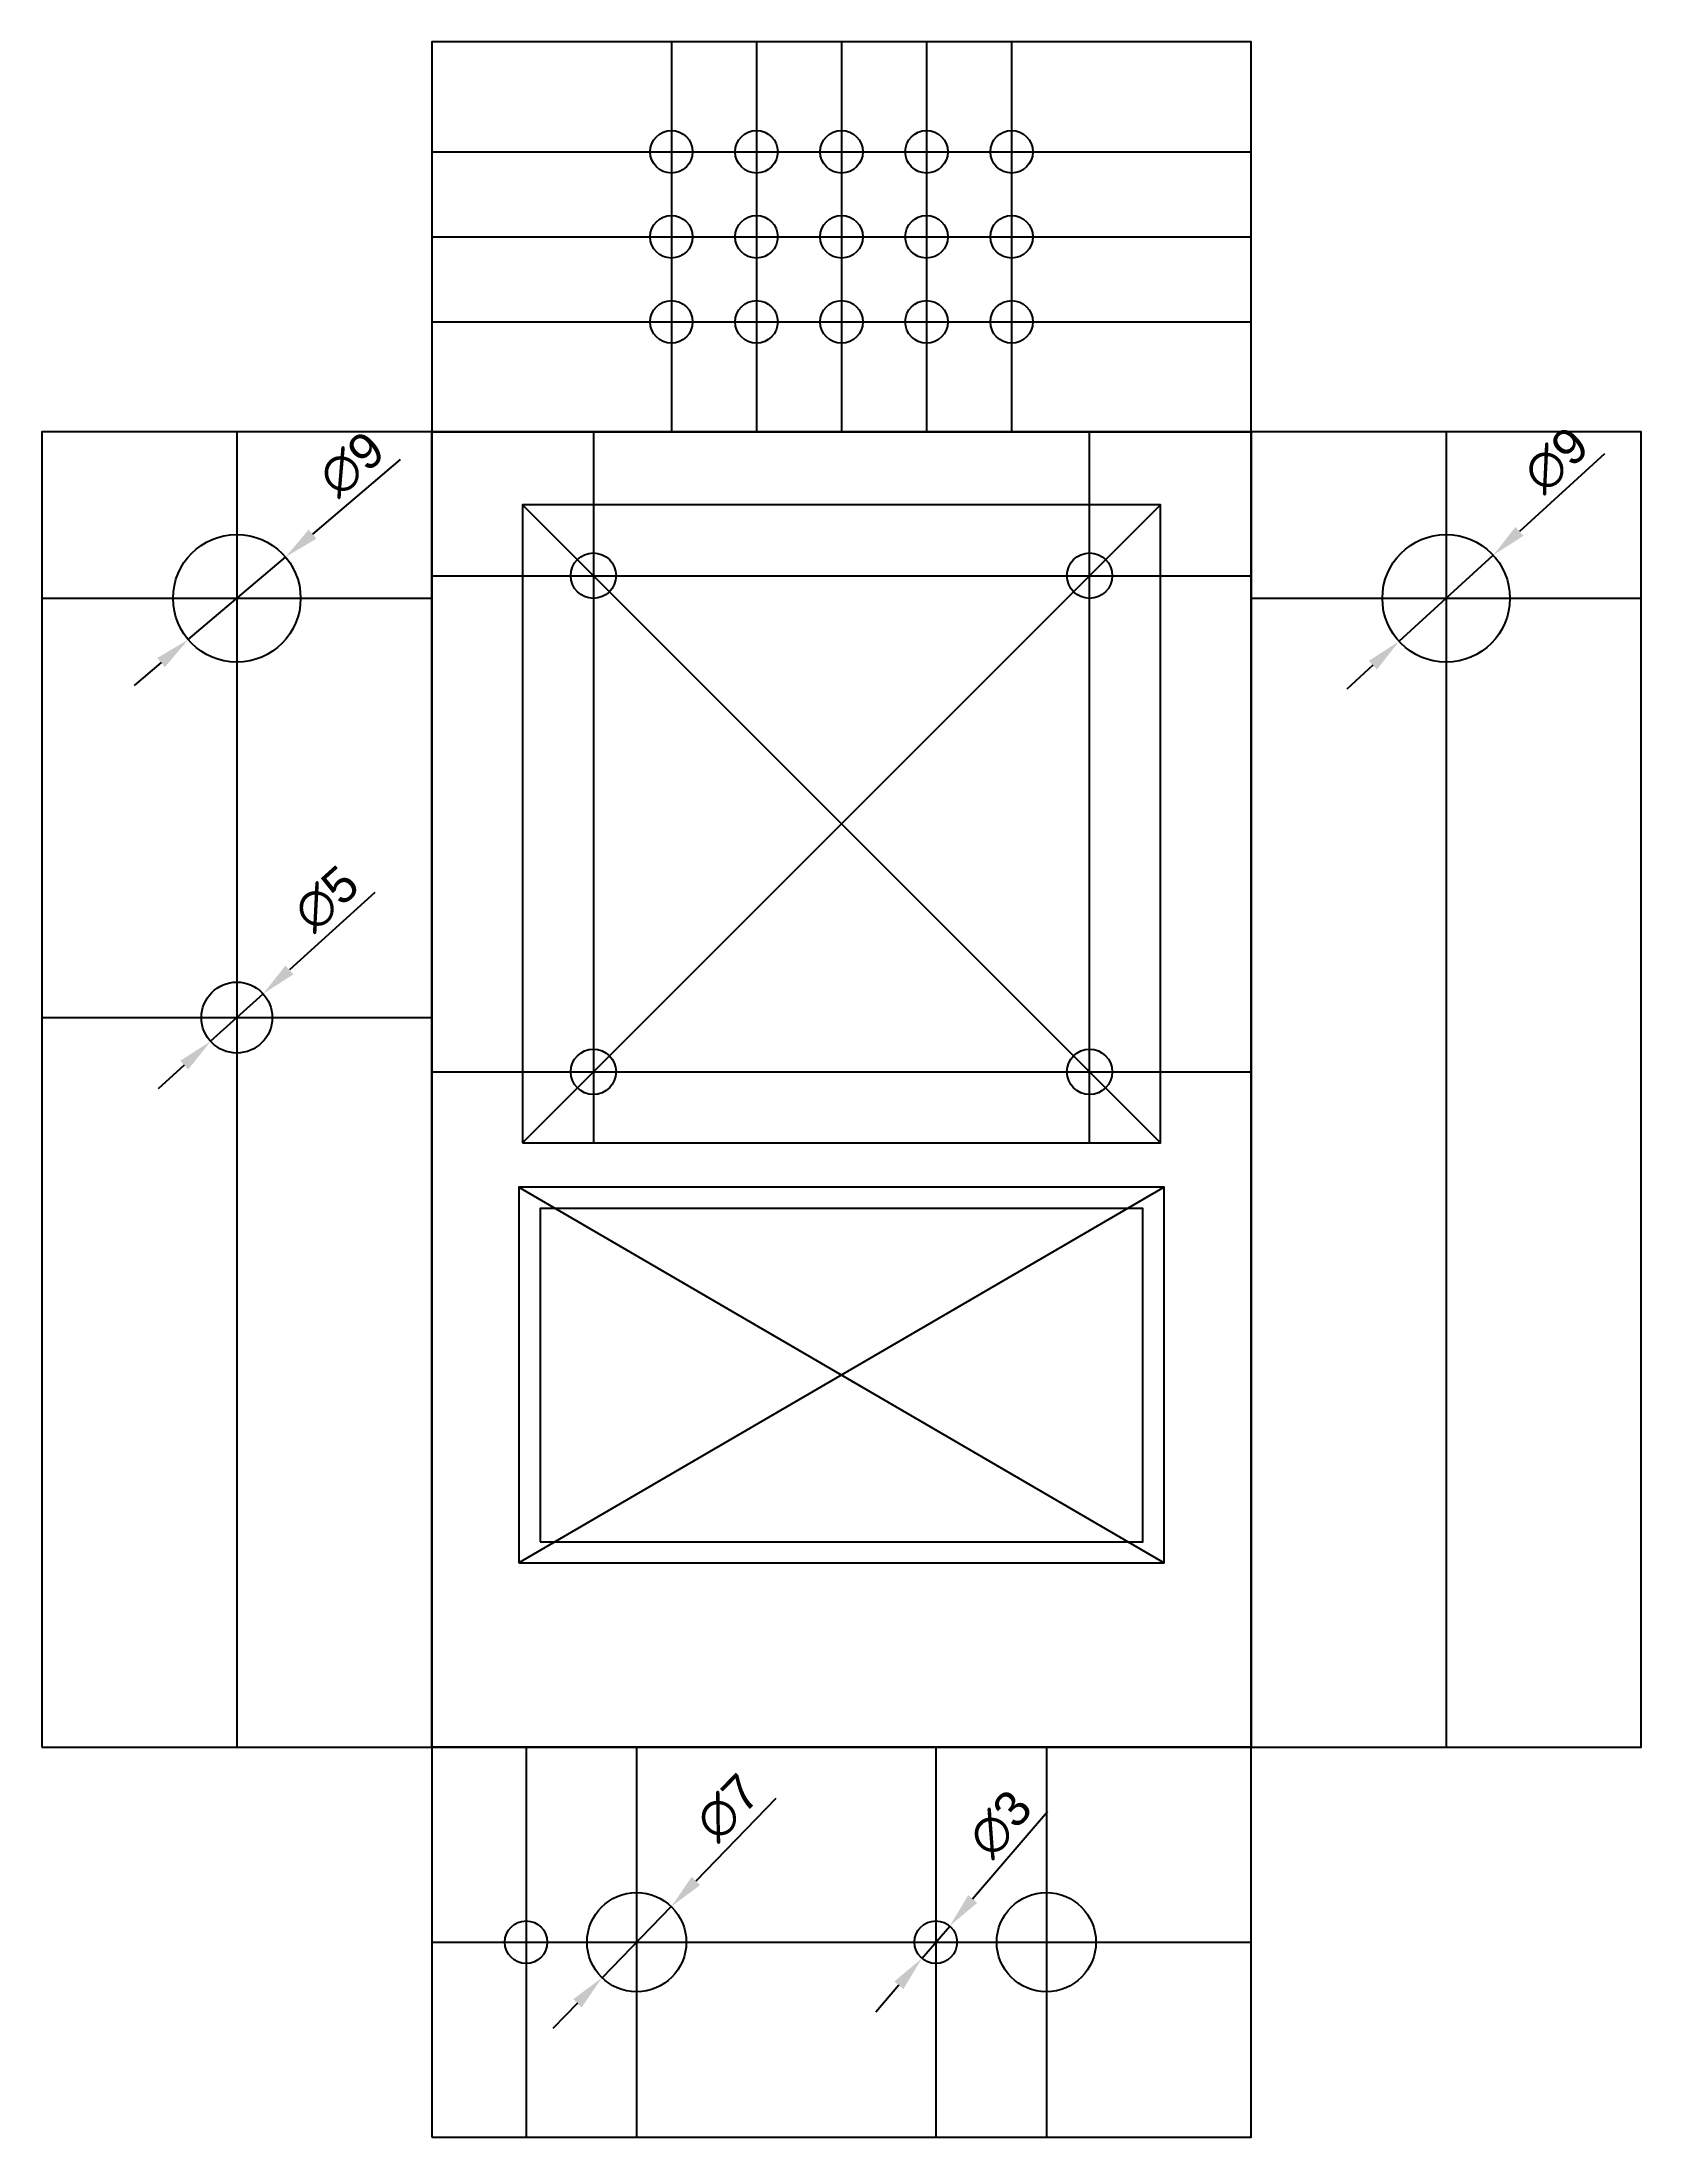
# Model space of a CAD drawing. Header units: millimetres. Extents: x -28 to 85, y -28 to 120.
import ezdxf

# ---------------------------------------------------------------- set-up
doc = ezdxf.new("R2010")
doc.units = ezdxf.units.MM
for name, color, linetype in [('01 Case', 7, 'Continuous'), ('02 Hole', 3, 'Continuous'), ('03 Board', 4, 'Continuous'), ('04 Ano', 7, 'Continuous'), ('08 Guide', 7, 'Continuous')]:
    doc.layers.add(name, color=color, linetype=linetype)
doc.styles.get("Standard").update_dxf_attribs({"font": 'arial.ttf'})
doc.dimstyles.new('ISO-25', dxfattribs={"dimtxt": 2.5, "dimasz": 2.5, "dimexe": 1.25, "dimexo": 0.625, "dimtad": 1, "dimtxsty": 'Standard', "dimcen": 2.5, "dimadec": 0, "dimazin": 0, "dimtfac": 1, "dimtmove": 0, "dimatfit": 3, "dimfxl": 1, "dimarcsym": 0})

# ---------------------------------------------------------------- blocks, each defined once
blk = doc.blocks.new('*D1')
at = {"layer": '04 Ano', "color": 0, "lineweight": -2, "transparency": 16777216}
for p, q in [((-2.23, 90.83), (-8.41, 85.58)), ((-17.18, 78.14), (-10.32, 83.96)), ((-19.09, 76.52), (-20.99, 74.91))]:
    blk.add_line(p, q, dxfattribs=at)
at = {"layer": '04 Ano', "color": 0, "transparency": 16777216}
for points in [[(-8.68, 85.9), (-8.14, 85.26), (-10.32, 83.96)], [(-19.36, 76.84), (-18.82, 76.2), (-17.18, 78.14)]]:
    blk.add_solid(points, dxfattribs=at)
at = {"layer": 'Defpoints', "color": 0, "transparency": 16777216}
for p in [(-10.32, 83.96), (-17.18, 78.14)]:
    blk.add_point(p, dxfattribs=at)
at = {"layer": '04 Ano', "color": 0, "transparency": 16777216, "insert": (-5.64, 90.52), "char_height": 2.5, "attachment_point": 5, "rotation": 40.3153}
blk.add_mtext('∅9', dxfattribs=at)
blk = doc.blocks.new('*D2')
at = {"layer": '04 Ano', "color": 0, "lineweight": -2, "transparency": 16777216}
for p, q in [((-4.02, 60.29), (-10.04, 54.83)), ((-15.6, 49.8), (-11.9, 53.15)), ((-17.46, 48.12), (-19.31, 46.44))]:
    blk.add_line(p, q, dxfattribs=at)
at = {"layer": '04 Ano', "color": 0, "transparency": 16777216}
for points in [[(-10.32, 55.14), (-9.76, 54.52), (-11.9, 53.15)], [(-17.74, 48.43), (-17.18, 47.81), (-15.6, 49.8)]]:
    blk.add_solid(points, dxfattribs=at)
at = {"layer": 'Defpoints', "color": 0, "transparency": 16777216}
for p in [(-11.9, 53.15), (-15.6, 49.8)]:
    blk.add_point(p, dxfattribs=at)
at = {"layer": '04 Ano', "color": 0, "transparency": 16777216, "insert": (-7.43, 59.86), "char_height": 2.5, "attachment_point": 5, "rotation": 42.1681}
blk.add_mtext('∅5', dxfattribs=at)
blk = doc.blocks.new('*D3')
at = {"layer": '04 Ano', "color": 0, "lineweight": -2, "transparency": 16777216}
for p, q in [((24.27, -3.62), (18.63, -9.44)), ((12.01, -16.26), (16.89, -11.24)), ((10.27, -18.06), (8.53, -19.85))]:
    blk.add_line(p, q, dxfattribs=at)
at = {"layer": '04 Ano', "color": 0, "transparency": 16777216}
for points in [[(18.33, -9.15), (18.92, -9.73), (16.89, -11.24)], [(9.98, -17.77), (10.57, -18.35), (12.01, -16.26)]]:
    blk.add_solid(points, dxfattribs=at)
at = {"layer": 'Defpoints', "color": 0, "transparency": 16777216}
for p in [(16.89, -11.24), (12.01, -16.26)]:
    blk.add_point(p, dxfattribs=at)
at = {"layer": '04 Ano', "color": 0, "transparency": 16777216, "insert": (20.9, -4.26), "char_height": 2.5, "attachment_point": 5, "rotation": 45.8959}
blk.add_mtext('∅7', dxfattribs=at)
blk = doc.blocks.new('*D5')
at = {"layer": '04 Ano', "color": 0, "lineweight": -2, "transparency": 16777216}
for p, q in [((82.71, 91.24), (76.72, 85.77)), ((68.23, 78.02), (74.87, 84.09)), ((66.38, 76.33), (64.54, 74.65))]:
    blk.add_line(p, q, dxfattribs=at)
at = {"layer": '04 Ano', "color": 0, "transparency": 16777216}
for points in [[(76.44, 86.08), (77, 85.46), (74.87, 84.09)], [(66.1, 76.64), (66.66, 76.02), (68.23, 78.02)]]:
    blk.add_solid(points, dxfattribs=at)
at = {"layer": 'Defpoints', "color": 0, "transparency": 16777216}
for p in [(74.87, 84.09), (68.23, 78.02)]:
    blk.add_point(p, dxfattribs=at)
at = {"layer": '04 Ano', "color": 0, "transparency": 16777216, "insert": (79.31, 90.81), "char_height": 2.5, "attachment_point": 5, "rotation": 42.4044}
blk.add_mtext('∅9', dxfattribs=at)
blk = doc.blocks.new('*D6')
at = {"layer": '04 Ano', "color": 0, "lineweight": -2, "transparency": 16777216}
for p, q in [((43.43, -4.55), (38.15, -10.71)), ((34.57, -14.89), (36.53, -12.61)), ((32.95, -16.79), (31.32, -18.69))]:
    blk.add_line(p, q, dxfattribs=at)
at = {"layer": '04 Ano', "color": 0, "transparency": 16777216}
for points in [[(37.84, -10.44), (38.47, -10.98), (36.53, -12.61)], [(32.63, -16.52), (33.26, -17.06), (34.57, -14.89)]]:
    blk.add_solid(points, dxfattribs=at)
at = {"layer": 'Defpoints', "color": 0, "transparency": 16777216}
for p in [(36.53, -12.61), (34.57, -14.89)]:
    blk.add_point(p, dxfattribs=at)
at = {"layer": '04 Ano', "color": 0, "transparency": 16777216, "insert": (40.11, -5.4), "char_height": 2.5, "attachment_point": 5, "rotation": 49.4126}
blk.add_mtext('∅3', dxfattribs=at)
blk = doc.blocks.new('*U8')
at = {"layer": '02 Hole'}
blk.add_circle((0, 0), 1.5, dxfattribs=at)
blk = doc.blocks.new('*U9')
at = {"layer": '02 Hole', "color": 0, "linetype": 'ByBlock', "lineweight": -2, "transparency": 16777216}
for p in [(0, 12), (6, 12), (12, 12), (18, 12), (24, 12), (0, 6), (6, 6), (12, 6), (18, 6), (24, 6), (0, 0), (6, 0), (12, 0), (18, 0), (24, 0)]:
    blk.add_blockref('*U8', p, dxfattribs=at)

msp = doc.modelspace()

# ---------------------------------------------------------------- linework, layer by layer
at = {"layer": '01 Case'}
for points in [[(0, 92.8), (57.8, 92.8), (57.8, 120.3), (0, 120.3)], [(-27.5, 0), (0, 0), (0, 92.8), (-27.5, 92.8)], [(0, 0), (57.8, 0), (57.8, 92.8), (0, 92.8)], [(57.8, 0), (85.3, 0), (85.3, 92.8), (57.8, 92.8)], [(0, -27.5), (57.8, -27.5), (57.8, 0), (0, 0)]]:
    msp.add_lwpolyline(points, close=True, dxfattribs=at)
at = {"layer": '02 Hole'}
for p, q in [((6.15, 39.5), (51.65, 13)), ((51.65, 39.5), (6.15, 13))]:
    msp.add_line(p, q, dxfattribs=at)
for points in [[(6.15, 13), (51.65, 13), (51.65, 39.5), (6.15, 39.5)], [(7.65, 14.5), (50.15, 14.5), (50.15, 38), (7.65, 38)]]:
    msp.add_lwpolyline(points, close=True, dxfattribs=at)
for centre, radius in [((-13.75, 81.052), 4.5), ((71.55, 81.052), 4.5), ((-13.75, 51.474), 2.5), ((14.45, -13.75), 3.5), ((43.35, -13.75), 3.5), ((6.65, -13.75), 1.5), ((35.55, -13.75), 1.5)]:
    msp.add_circle(centre, radius, dxfattribs=at)
at = {"layer": '03 Board'}
for p, q in [((6.4, 87.647), (51.4, 42.647)), ((51.4, 87.647), (6.4, 42.647))]:
    msp.add_line(p, q, dxfattribs=at)
msp.add_lwpolyline([(6.4, 42.647), (51.4, 42.647), (51.4, 87.647), (6.4, 87.647)], close=True, dxfattribs=at)
for centre in [(11.4, 82.647), (46.4, 82.647), (11.4, 47.647), (46.4, 47.647)]:
    msp.add_circle(centre, 1.6, dxfattribs=at)
at = {"layer": '08 Guide'}
for p, q in [((16.9, 120.3), (16.9, 92.8)), ((22.9, 120.3), (22.9, 92.8)), ((28.9, 120.3), (28.9, 92.8)), ((34.9, 120.3), (34.9, 92.8)), ((40.9, 120.3), (40.9, 92.8)), ((0, 112.55), (57.8, 112.55)), ((0, 106.55), (57.8, 106.55)), ((0, 100.55), (57.8, 100.55)), ((-13.75, 92.8), (-13.75, 0)), ((11.4, 92.8), (11.4, 42.647)), ((46.4, 42.647), (46.4, 92.8)), ((71.55, 92.8), (71.55, 0)), ((0, 82.647), (57.8, 82.647)), ((-27.5, 81.052), (0, 81.052)), ((57.8, 81.052), (85.3, 81.052)), ((-27.5, 51.474), (0, 51.474)), ((0, 47.647), (57.8, 47.647)), ((6.65, 0), (6.65, -27.5)), ((14.45, 0), (14.45, -27.5)), ((35.55, 0), (35.55, -27.5)), ((43.35, 0), (43.35, -27.5)), ((0, -13.75), (57.8, -13.75))]:
    msp.add_line(p, q, dxfattribs=at)

# ---------------------------------------------------------------- block references
at = {"layer": '02 Hole'}
msp.add_blockref('*U9', (16.9, 100.55), dxfattribs=at)

# ---------------------------------------------------------------- dimensions: what is measured, and where the dimension line sits
at = {"layer": '04 Ano'}
for p1, p2, picture, middle in [((-17.181, 78.14), (-10.319, 83.963), '*D1', (-5.641, 90.517)), ((68.227, 78.017), (74.873, 84.086), '*D5', (79.308, 90.806)), ((-15.603, 49.795), (-11.897, 53.152), '*D2', (-7.429, 59.858)), ((12.014, -16.263), (16.886, -11.237), '*D3', (20.902, -4.261)), ((34.574, -14.889), (36.526, -12.611), '*D6', (40.106, -5.402))]:
    dim = msp.add_diameter_dim_2p(p1=p1, p2=p2, dimstyle='ISO-25', dxfattribs=at)
    dim.commit()
    dim.dimension.update_dxf_attribs({"geometry": picture, "text_midpoint": middle})

doc.saveas('drawing.dxf')
